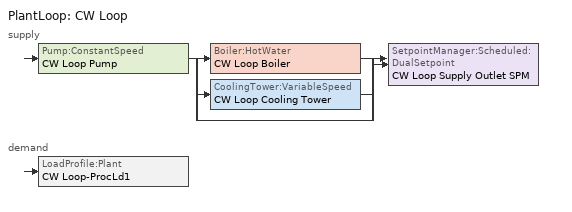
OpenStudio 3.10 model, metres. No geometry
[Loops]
PlantLoop 'CW Loop'
 supply: Pump:ConstantSpeed 'CW Loop Pump' > split
  | Boiler:HotWater 'CW Loop Boiler'
  | CoolingTower:VariableSpeed 'CW Loop Cooling Tower'
  | bypass
  join > SetpointManager:Scheduled:DualSetpoint 'CW Loop Supply Outlet SPM'
 demand: LoadProfile:Plant 'CW Loop-ProcLd1'
[Site]
LOS ANGELES USC: Latitude {deg}=38.69; Longitude {deg}=-121.6; Time Zone {hr}=-8; Elevation {m}=54.5592; Terrain=Suburbs
[SizingPeriod:DesignDay] Barometric Pressure {Pa}=100663; Wind Speed {m/s}=0.6; Rain Indicator=No; Snow Indicator=No; Day of Month=21; Daylight Saving Time Indicator=No; Humidity Condition Type=Wetbulb; Dry-Bulb Temperature Range Modifier Type=DefaultMultipliers
Name | Maximum Dry-Bulb Temperature {C} | Daily Dry-Bulb Temperature Range {deltaC} | Wind Direction {deg} | Sky Clearness | Month | Day Type | Wetbulb or DewPoint at Maximum Dry-Bulb {C} | Solar Model Indicator | ASHRAE Clear Sky Optical Depth for Beam Irradiance | ASHRAE Clear Sky Optical Depth for Diffuse Irradiance
LOS ANGELES USC Ann Htg 99.6% Condns DB | 6.2 | 0 | 20 | 0 | 12 | WinterDesignDay | 6.2 | ASHRAEClearSky
LOS ANGELES USC  June .4% Condns DB=>MCWB | 32.3 | 8.2 | 260 |  | 6 | SummerDesignDay | 20.7 | ASHRAETau | 0.405 | 2.324
LOS ANGELES USC  July .4% Condns DB=>MCWB | 33.8 | 9.2 | 260 |  | 7 | SummerDesignDay | 22.1 | ASHRAETau | 0.402 | 2.401
LOS ANGELES USC  August .4% Condns DB=>MCWB | 33.7 | 9.6 | 260 |  | 8 | SummerDesignDay | 21.2 | ASHRAETau | 0.383 | 2.433
LOS ANGELES USC  September .4% Condns DB=>MCWB | 36.3 | 9.8 | 260 |  | 9 | SummerDesignDay | 20.1 | ASHRAETau | 0.369 | 2.465
LOS ANGELES USC  October .4% Condns DB=>MCWB | 35.2 | 9.9 | 260 |  | 10 | SummerDesignDay | 16.8 | ASHRAETau | 0.38 | 2.397
LOS ANGELES USC  November .4% Condns DB=>MCWB | 31.9 | 10.4 | 260 |  | 11 | SummerDesignDay | 15.4 | ASHRAETau | 0.325 | 2.558
[Site:WaterMainsTemperature]
Calculation Method=Schedule; Temperature Schedule=WaterMainCZ09
[Building]
Building: North Axis {deg}=0
[External:File]
External:File #1: File=EX03_MF08_Central-WSHP_CZ09 - ap-CSE-PlantLds.csv
[PlantLoop]
CW Loop: Fluid Type=Water; Glycol Concentration=0; Maximum Loop Flow Rate {m3/s}=0.000889572; Plant Loop Volume {m3}=Autocalculate; Load Distribution Scheme=Optimal
[Sizing:Plant]
CW Loop: Loop Type=Condenser; Design Loop Exit Temperature {C}=26.1111; Loop Design Temperature Difference {deltaC}=5.55556; Sizing Option=NonCoincident; Zone Timesteps in Averaging Window=1; Coincident Sizing Factor Mode=None
[Boiler:HotWater]
CW Loop Boiler: Fuel Type=NaturalGas; Nominal Capacity {W}=6447.56; Nominal Thermal Efficiency=0.90125; Efficiency Curve Temperature Evaluation Variable=EnteringBoiler; Normalized Boiler Efficiency Curve=BlrHWCondBlrFIRRatio_fQRatioTewtSI; Design Water Flow Rate {m3/s}=0.000277646; Water Outlet Upper Temperature Limit {C}=99; Boiler Flow Mode=ConstantFlow; On Cycle Parasitic Electric Load {W}=1.92395; Off Cycle Parasitic Fuel Load {W}=0; Sizing Factor=1
[CoolingTower:VariableSpeed]
CW Loop Cooling Tower: Model Type=CoolToolsCrossFlow; Design Inlet Air Wet-Bulb Temperature {C}=20.5556; Design Approach Temperature {deltaC}=5.55556; Design Range Temperature {deltaC}=5.55556; Design Water Flow Rate {m3/s}=0.000889572; Design Air Flow Rate {m3/s}=0.655535; Design Fan Power {W}=249.0638; Fan Power Ratio Function of Air Flow Rate Ratio Curve=Cooling Tower Variable Speed 1 Fan Power Ratio Curve; Minimum Air Flow Rate Ratio=0.5; Fraction of Tower Capacity in Free Convection Regime=0.125; Basin Heater Capacity {W/K}=0; Basin Heater Setpoint Temperature {C}=2; Evaporation Loss Mode=SaturatedExit; Evaporation Loss Factor {percent/K}=0.2; Drift Loss Percent {percent}=0.008; Blowdown Calculation Mode=ConcentrationRatio; Blowdown Concentration Ratio=3; Number of Cells=1; Sizing Factor=1
[Pump:ConstantSpeed]
CW Loop Pump: Rated Flow Rate {m3/s}=0.000889572; Rated Pump Head {Pa}=59781.34; Rated Power Consumption {W}=88.7147; Motor Efficiency=0.855; Fraction of Motor Inefficiencies to Fluid Stream=0; Pump Control Type=Intermittent; Design Power Sizing Method=PowerPerFlowPerPressure; Design Electric Power per Unit Flow Rate {W/(m3/s)}=348701.1; Design Shaft Power per Unit Flow Rate per Unit Head {W-s/m3-Pa}=1.28205
[LoadProfile:Plant]
CW Loop-ProcLd1: Load Schedule=CW Loop-ProcLd1-LdSch; Peak Flow Rate {m3/s}=1.00011; Flow Rate Fraction Schedule=CW Loop-ProcLd1-FlwSch; Plant Loop Fluid Type=Water; Degree of SubCooling {C}=5; Degree of Loop SubCooling {C}=20
[SetpointManager:Scheduled:DualSetpoint]
CW Loop Supply Outlet SPM: High Setpoint Schedule=CW Loop Supply Temp Schedule; Low Setpoint Schedule=CW Loop Heating Supply Temp Schedule; Setpoint Node or NodeList=CW Loop Supply Mixer Outlet Node
[Curve:Biquadratic]
BlrHWCondBlrFIRRatio_fQRatioTewtSI: Coefficient1 Constant=1.19381; Coefficient2 x=-0.110825; Coefficient3 x**2=0.039514; Coefficient4 y=-0.006371; Coefficient5 y**2=3.8e-05; Coefficient6 x*y=0.00083; Minimum Value of x=0.1; Maximum Value of x=1; Minimum Value of y=15.56; Maximum Value of y=71.1; Minimum Curve Output=0.93; Maximum Curve Output=1.05
[Curve:Cubic]
Cooling Tower Variable Speed 1 Fan Power Ratio Curve: Coefficient1 Constant=-0.0093; Coefficient2 x=0.0512; Coefficient3 x**2=-0.0838; Coefficient4 x**3=1.0419; Minimum Value of x=0.15; Maximum Value of x=1
[Schedule:Day]
WaterMainCZ09Jan: 1, 0, 14.2778, 2, 0, 14.2778, 3, 0, 14.2778, 4, 0, 14.2778, 5, 0, 14.2778, 6, 0, 14.2778, 7, 0, 14.2778, 8, 0, 14.2778, 9, 0, 14.2778, 10, 0, 14.2778, 11, 0, 14.2778, 12, 0, 14.2778, 13, 0, 14.2778, 14, 0, 14.2778, 15, 0, 14.2778, 16, 0, 14.2778, 17, 0, 14.2778, 18, 0, 14.2778, 19, 0, 14.2778, 20, 0, 14.2778, 21, 0, 14.2778, 22, 0, 14.2778, 23, 0, 14.2778, 24, 0, 14.2778
WaterMainCZ09Feb: 1, 0, 14.2222, 2, 0, 14.2222, 3, 0, 14.2222, 4, 0, 14.2222, 5, 0, 14.2222, 6, 0, 14.2222, 7, 0, 14.2222, 8, 0, 14.2222, 9, 0, 14.2222, 10, 0, 14.2222, 11, 0, 14.2222, 12, 0, 14.2222, 13, 0, 14.2222, 14, 0, 14.2222, 15, 0, 14.2222, 16, 0, 14.2222, 17, 0, 14.2222, 18, 0, 14.2222, 19, 0, 14.2222, 20, 0, 14.2222, 21, 0, 14.2222, 22, 0, 14.2222, 23, 0, 14.2222, 24, 0, 14.2222
WaterMainCZ09Mar: 1, 0, 14.4444, 2, 0, 14.4444, 3, 0, 14.4444, 4, 0, 14.4444, 5, 0, 14.4444, 6, 0, 14.4444, 7, 0, 14.4444, 8, 0, 14.4444, 9, 0, 14.4444, 10, 0, 14.4444, 11, 0, 14.4444, 12, 0, 14.4444, 13, 0, 14.4444, 14, 0, 14.4444, 15, 0, 14.4444, 16, 0, 14.4444, 17, 0, 14.4444, 18, 0, 14.4444, 19, 0, 14.4444, 20, 0, 14.4444, 21, 0, 14.4444, 22, 0, 14.4444, 23, 0, 14.4444, 24, 0, 14.4444
WaterMainCZ09Apr: 1, 0, 14.8333, 2, 0, 14.8333, 3, 0, 14.8333, 4, 0, 14.8333, 5, 0, 14.8333, 6, 0, 14.8333, 7, 0, 14.8333, 8, 0, 14.8333, 9, 0, 14.8333, 10, 0, 14.8333, 11, 0, 14.8333, 12, 0, 14.8333, 13, 0, 14.8333, 14, 0, 14.8333, 15, 0, 14.8333, 16, 0, 14.8333, 17, 0, 14.8333, 18, 0, 14.8333, 19, 0, 14.8333, 20, 0, 14.8333, 21, 0, 14.8333, 22, 0, 14.8333, 23, 0, 14.8333, 24, 0, 14.8333
WaterMainCZ09May: 1, 0, 14.9444, 2, 0, 14.9444, 3, 0, 14.9444, 4, 0, 14.9444, 5, 0, 14.9444, 6, 0, 14.9444, 7, 0, 14.9444, 8, 0, 14.9444, 9, 0, 14.9444, 10, 0, 14.9444, 11, 0, 14.9444, 12, 0, 14.9444, 13, 0, 14.9444, 14, 0, 14.9444, 15, 0, 14.9444, 16, 0, 14.9444, 17, 0, 14.9444, 18, 0, 14.9444, 19, 0, 14.9444, 20, 0, 14.9444, 21, 0, 14.9444, 22, 0, 14.9444, 23, 0, 14.9444, 24, 0, 14.9444
WaterMainCZ09Jun: 1, 0, 16.2222, 2, 0, 16.2222, 3, 0, 16.2222, 4, 0, 16.2222, 5, 0, 16.2222, 6, 0, 16.2222, 7, 0, 16.2222, 8, 0, 16.2222, 9, 0, 16.2222, 10, 0, 16.2222, 11, 0, 16.2222, 12, 0, 16.2222, 13, 0, 16.2222, 14, 0, 16.2222, 15, 0, 16.2222, 16, 0, 16.2222, 17, 0, 16.2222, 18, 0, 16.2222, 19, 0, 16.2222, 20, 0, 16.2222, 21, 0, 16.2222, 22, 0, 16.2222, 23, 0, 16.2222, 24, 0, 16.2222
WaterMainCZ09Jul: 1, 0, 16.8889, 2, 0, 16.8889, 3, 0, 16.8889, 4, 0, 16.8889, 5, 0, 16.8889, 6, 0, 16.8889, 7, 0, 16.8889, 8, 0, 16.8889, 9, 0, 16.8889, 10, 0, 16.8889, 11, 0, 16.8889, 12, 0, 16.8889, 13, 0, 16.8889, 14, 0, 16.8889, 15, 0, 16.8889, 16, 0, 16.8889, 17, 0, 16.8889, 18, 0, 16.8889, 19, 0, 16.8889, 20, 0, 16.8889, 21, 0, 16.8889, 22, 0, 16.8889, 23, 0, 16.8889, 24, 0, 16.8889
WaterMainCZ09Aug: 1, 0, 17.7222, 2, 0, 17.7222, 3, 0, 17.7222, 4, 0, 17.7222, 5, 0, 17.7222, 6, 0, 17.7222, 7, 0, 17.7222, 8, 0, 17.7222, 9, 0, 17.7222, 10, 0, 17.7222, 11, 0, 17.7222, 12, 0, 17.7222, 13, 0, 17.7222, 14, 0, 17.7222, 15, 0, 17.7222, 16, 0, 17.7222, 17, 0, 17.7222, 18, 0, 17.7222, 19, 0, 17.7222, 20, 0, 17.7222, 21, 0, 17.7222, 22, 0, 17.7222, 23, 0, 17.7222, 24, 0, 17.7222
WaterMainCZ09Sep: 1, 0, 18.0556, 2, 0, 18.0556, 3, 0, 18.0556, 4, 0, 18.0556, 5, 0, 18.0556, 6, 0, 18.0556, 7, 0, 18.0556, 8, 0, 18.0556, 9, 0, 18.0556, 10, 0, 18.0556, 11, 0, 18.0556, 12, 0, 18.0556, 13, 0, 18.0556, 14, 0, 18.0556, 15, 0, 18.0556, 16, 0, 18.0556, 17, 0, 18.0556, 18, 0, 18.0556, 19, 0, 18.0556, 20, 0, 18.0556, 21, 0, 18.0556, 22, 0, 18.0556, 23, 0, 18.0556, 24, 0, 18.0556
WaterMainCZ09Oct: 1, 0, 18, 2, 0, 18, 3, 0, 18, 4, 0, 18, 5, 0, 18, 6, 0, 18, 7, 0, 18, 8, 0, 18, 9, 0, 18, 10, 0, 18, 11, 0, 18, 12, 0, 18, 13, 0, 18, 14, 0, 18, 15, 0, 18, 16, 0, 18, 17, 0, 18, 18, 0, 18, 19, 0, 18, 20, 0, 18, 21, 0, 18, 22, 0, 18, 23, 0, 18, 24, 0, 18
WaterMainCZ09Nov: 1, 0, 16.2778, 2, 0, 16.2778, 3, 0, 16.2778, 4, 0, 16.2778, 5, 0, 16.2778, 6, 0, 16.2778, 7, 0, 16.2778, 8, 0, 16.2778, 9, 0, 16.2778, 10, 0, 16.2778, 11, 0, 16.2778, 12, 0, 16.2778, 13, 0, 16.2778, 14, 0, 16.2778, 15, 0, 16.2778, 16, 0, 16.2778, 17, 0, 16.2778, 18, 0, 16.2778, 19, 0, 16.2778, 20, 0, 16.2778, 21, 0, 16.2778, 22, 0, 16.2778, 23, 0, 16.2778, 24, 0, 16.2778
WaterMainCZ09Dec: 1, 0, 14.6111, 2, 0, 14.6111, 3, 0, 14.6111, 4, 0, 14.6111, 5, 0, 14.6111, 6, 0, 14.6111, 7, 0, 14.6111, 8, 0, 14.6111, 9, 0, 14.6111, 10, 0, 14.6111, 11, 0, 14.6111, 12, 0, 14.6111, 13, 0, 14.6111, 14, 0, 14.6111, 15, 0, 14.6111, 16, 0, 14.6111, 17, 0, 14.6111, 18, 0, 14.6111, 19, 0, 14.6111, 20, 0, 14.6111, 21, 0, 14.6111, 22, 0, 14.6111, 23, 0, 14.6111, 24, 0, 14.6111
CW Loop Supply Temp Schedule Day Schedule: 24, 0, 26.1111
CW Loop Heating Supply Temp Schedule Day Schedule: 24, 0, 15.5556
[Schedule:Week]
WaterMainCZ09JanWk: WaterMainCZ09Jan, WaterMainCZ09Jan, WaterMainCZ09Jan, WaterMainCZ09Jan, WaterMainCZ09Jan, WaterMainCZ09Jan, WaterMainCZ09Jan, WaterMainCZ09Jan, WaterMainCZ09Jan, WaterMainCZ09Jan, WaterMainCZ09Jan, WaterMainCZ09Jan
WaterMainCZ09FebWk: WaterMainCZ09Feb, WaterMainCZ09Feb, WaterMainCZ09Feb, WaterMainCZ09Feb, WaterMainCZ09Feb, WaterMainCZ09Feb, WaterMainCZ09Feb, WaterMainCZ09Feb, WaterMainCZ09Feb, WaterMainCZ09Feb, WaterMainCZ09Feb, WaterMainCZ09Feb
WaterMainCZ09MarWk: WaterMainCZ09Mar, WaterMainCZ09Mar, WaterMainCZ09Mar, WaterMainCZ09Mar, WaterMainCZ09Mar, WaterMainCZ09Mar, WaterMainCZ09Mar, WaterMainCZ09Mar, WaterMainCZ09Mar, WaterMainCZ09Mar, WaterMainCZ09Mar, WaterMainCZ09Mar
WaterMainCZ09AprWk: WaterMainCZ09Apr, WaterMainCZ09Apr, WaterMainCZ09Apr, WaterMainCZ09Apr, WaterMainCZ09Apr, WaterMainCZ09Apr, WaterMainCZ09Apr, WaterMainCZ09Apr, WaterMainCZ09Apr, WaterMainCZ09Apr, WaterMainCZ09Apr, WaterMainCZ09Apr
WaterMainCZ09MayWk: WaterMainCZ09May, WaterMainCZ09May, WaterMainCZ09May, WaterMainCZ09May, WaterMainCZ09May, WaterMainCZ09May, WaterMainCZ09May, WaterMainCZ09May, WaterMainCZ09May, WaterMainCZ09May, WaterMainCZ09May, WaterMainCZ09May
WaterMainCZ09JunWk: WaterMainCZ09Jun, WaterMainCZ09Jun, WaterMainCZ09Jun, WaterMainCZ09Jun, WaterMainCZ09Jun, WaterMainCZ09Jun, WaterMainCZ09Jun, WaterMainCZ09Jun, WaterMainCZ09Jun, WaterMainCZ09Jun, WaterMainCZ09Jun, WaterMainCZ09Jun
WaterMainCZ09JulWk: WaterMainCZ09Jul, WaterMainCZ09Jul, WaterMainCZ09Jul, WaterMainCZ09Jul, WaterMainCZ09Jul, WaterMainCZ09Jul, WaterMainCZ09Jul, WaterMainCZ09Jul, WaterMainCZ09Jul, WaterMainCZ09Jul, WaterMainCZ09Jul, WaterMainCZ09Jul
WaterMainCZ09AugWk: WaterMainCZ09Aug, WaterMainCZ09Aug, WaterMainCZ09Aug, WaterMainCZ09Aug, WaterMainCZ09Aug, WaterMainCZ09Aug, WaterMainCZ09Aug, WaterMainCZ09Aug, WaterMainCZ09Aug, WaterMainCZ09Aug, WaterMainCZ09Aug, WaterMainCZ09Aug
WaterMainCZ09SepWk: WaterMainCZ09Sep, WaterMainCZ09Sep, WaterMainCZ09Sep, WaterMainCZ09Sep, WaterMainCZ09Sep, WaterMainCZ09Sep, WaterMainCZ09Sep, WaterMainCZ09Sep, WaterMainCZ09Sep, WaterMainCZ09Sep, WaterMainCZ09Sep, WaterMainCZ09Sep
WaterMainCZ09OctWk: WaterMainCZ09Oct, WaterMainCZ09Oct, WaterMainCZ09Oct, WaterMainCZ09Oct, WaterMainCZ09Oct, WaterMainCZ09Oct, WaterMainCZ09Oct, WaterMainCZ09Oct, WaterMainCZ09Oct, WaterMainCZ09Oct, WaterMainCZ09Oct, WaterMainCZ09Oct
WaterMainCZ09NovWk: WaterMainCZ09Nov, WaterMainCZ09Nov, WaterMainCZ09Nov, WaterMainCZ09Nov, WaterMainCZ09Nov, WaterMainCZ09Nov, WaterMainCZ09Nov, WaterMainCZ09Nov, WaterMainCZ09Nov, WaterMainCZ09Nov, WaterMainCZ09Nov, WaterMainCZ09Nov
WaterMainCZ09DecWk: WaterMainCZ09Dec, WaterMainCZ09Dec, WaterMainCZ09Dec, WaterMainCZ09Dec, WaterMainCZ09Dec, WaterMainCZ09Dec, WaterMainCZ09Dec, WaterMainCZ09Dec, WaterMainCZ09Dec, WaterMainCZ09Dec, WaterMainCZ09Dec, WaterMainCZ09Dec
[Schedule:Year]
WaterMainCZ09: 1, 31, WaterMainCZ09JanWk, 2, 28, WaterMainCZ09FebWk, 3, 31, WaterMainCZ09MarWk, 4, 30, WaterMainCZ09AprWk, 5, 31, WaterMainCZ09MayWk, 6, 30, WaterMainCZ09JunWk, 7, 31, WaterMainCZ09JulWk, 8, 31, WaterMainCZ09AugWk, 9, 30, WaterMainCZ09SepWk, 10, 31, WaterMainCZ09OctWk, 11, 30, WaterMainCZ09NovWk, 12, 31, WaterMainCZ09DecWk
[Schedule:File] External File=External:File #1; Rows to Skip at Top=4; Column Separator=Comma; Interpolate to Timestep=Yes; Minutes per Item=60
Name | Column Number
CW Loop-ProcLd1-LdSch | 9
CW Loop-ProcLd1-FlwSch | 10
[Schedule:Ruleset]
Name | Default Day Schedule
CW Loop Supply Temp Schedule | CW Loop Supply Temp Schedule Day Schedule
CW Loop Heating Supply Temp Schedule | CW Loop Heating Supply Temp Schedule Day Schedule
